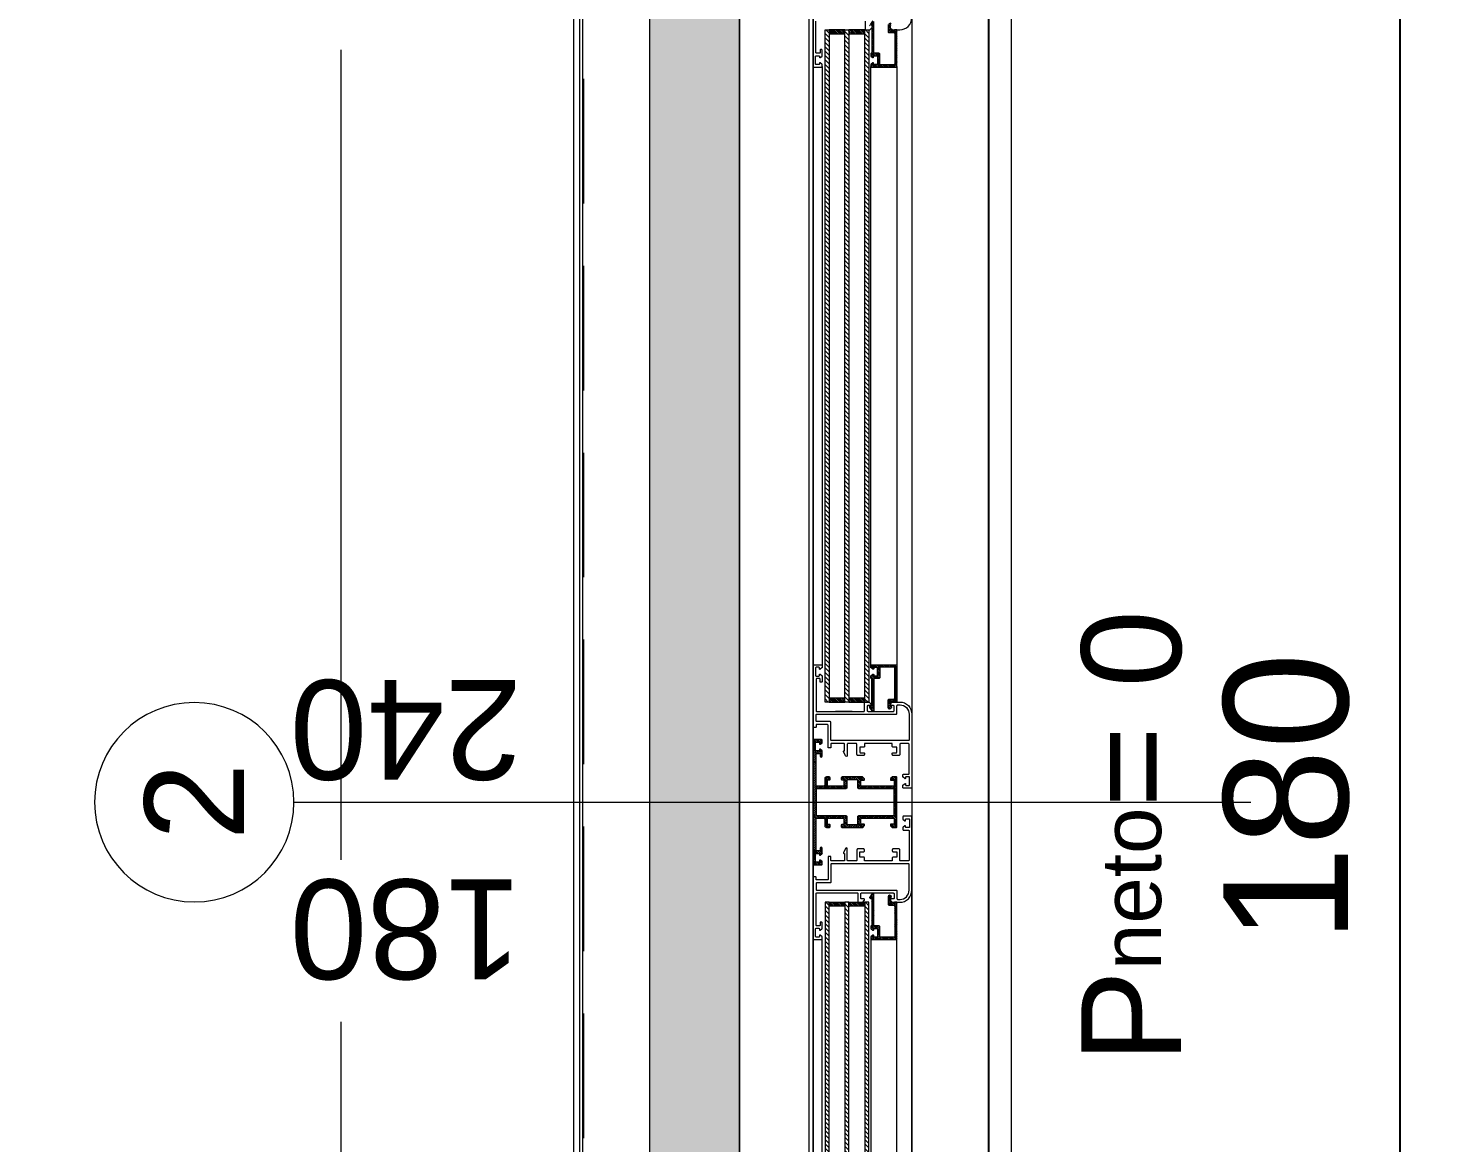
# Model space of a CAD drawing. Header units: centimetres. Extents: x 111832 to 117233, y -55119 to -48329.
# Drawn here: x 112658 to 112800.8, y -51472 to -51360.2 of the extents above; entities that cross this region are included whole.
import ezdxf

# ---------------------------------------------------------------- set-up
doc = ezdxf.new("R2010")
doc.units = ezdxf.units.CM
doc.header["$LTSCALE"] = 50
doc.header["$MEASUREMENT"] = 0
doc.linetypes.add('AXES', pattern=[2, 1.25, -0.25, 0.25, -0.25])
doc.linetypes.add('CACHE', pattern=[0.375, 0.25, -0.125])
doc.layers.get('0').update_dxf_attribs({"color": 8})
doc.layers.add('AXES', color=10, linetype='AXES')
doc.layers.add('COTE 50ème', color=1, linetype='Continuous')
for name, color, linetype, lineweight in [('CONSOLE ISOL.', 214, 'Continuous', 15), ('ISOLATION', 252, 'Continuous', 0), ('MACONNERIE COUPE', 7, 'Continuous', 30), ('WD_Corner', 154, 'Continuous', 5), ('WINDOWS', 21, 'Continuous', 5)]:
    doc.layers.add(name, color=color, linetype=linetype, lineweight=lineweight)
doc.layers.add('FMULT', color=150, linetype='Continuous', plot=False)
doc.styles.add('GENERATED_STYLE_1', font='arial.ttf')
doc.styles.add('RS_TXT_50', font='arial.ttf', dxfattribs={"height": 12.5})
doc.dimstyles.new('RS_50CM_LINEAIRE', dxfattribs={"dimscale": 5, "dimtxt": 12.5, "dimasz": 1.5, "dimexe": 1, "dimexo": 2.5, "dimgap": 1, "dimtad": 1, "dimdec": 1, "dimrnd": 0.5, "dimdsep": 46, "dimtxsty": 'RS_TXT_50', "dimblk1": 'ARCHTICK', "dimblk2": 'ARCHTICK', "dimsah": 1, "dimcen": 2.5, "dimdle": 1, "dimclrt": 4, "dimadec": 0, "dimazin": 2, "dimtfac": 1, "dimtdec": 1, "dimtix": 1, "dimtmove": 2, "dimatfit": 3, "dimfxl": 1, "dimtolj": 1, "dimtzin": 0, "dimarcsym": 0})
pattern_1 = [(135, (-46708.70849, -43852.52553), (-0.08838834765, -0.08838834765), [])]
pattern_2 = [(135, (-46708.9128, -43852.52553), (-0.2209708691, -0.2209708691), [])]

# ---------------------------------------------------------------- blocks, each defined once
blk = doc.blocks.new('DRITARE POS 2')
at = {"layer": 'WINDOWS'}
h = blk.add_hatch(dxfattribs=at)
h.set_pattern_fill('ANSI31', color=140, scale=2.5, angle=450)
h.set_pattern_definition(pattern_2)
h.paths.add_polyline_path([(-8.71, -80.01), (-8.71, -12.58), (-8.31, -12.58), (-8.31, -80.01)])
h.paths.add_polyline_path([(-6.71, -80.01), (-6.71, -12.58), (-6.31, -12.58), (-6.31, -80.01)])
h.paths.add_polyline_path([(-4.71, -80.02), (-4.71, -12.58), (-4.31, -12.58), (-4.31, -80.02)])
at = {"layer": 'WINDOWS', "transparency": 33554559}
h = blk.add_hatch(dxfattribs=at)
h.set_pattern_fill('ANSI31', color=140, angle=450)
h.set_pattern_definition([(135, (-46708.90849, -43835.52553), (-0.08838834765, -0.08838834765), [])])
h.paths.add_polyline_path([(-6.71, -12.58), (-8.31, -12.58), (-8.31, -12.98), (-6.71, -12.98)])
h.paths.add_polyline_path([(-4.71, -12.58), (-6.31, -12.58), (-6.31, -12.98), (-4.71, -12.98)])
h.paths.add_polyline_path([(-6.71, -79.61), (-8.31, -79.61), (-8.31, -80.01), (-6.71, -80.01)])
h.paths.add_polyline_path([(-4.71, -79.61), (-6.31, -79.61), (-6.31, -80.01), (-4.71, -80.01)])
h = blk.add_hatch(dxfattribs=at)
h.set_pattern_fill('ANSI31', color=256, angle=450)
h.set_pattern_definition([(135, (-46708.71279, -43842.46996), (-0.08838834765, -0.08838834765), [])])
h.paths.add_polyline_path([(-1.74, -12.58), (-1.74, -12.64), (-2.09, -12.64, -0.414214), (-2.15, -12.58), (-2.15, -12.21, -0.247394), (-2.13, -12.16, 1.657435), (-2.37, -12.03), (-2.37, -12.77, 0.414214), (-2.28, -12.86), (-1.81, -12.86, -0.414214), (-1.72, -12.95), (-1.72, -16, -0.414214), (-1.81, -16.09), (-3.16, -16.09, -0.414214), (-3.22, -16.03), (-3.22, -15.03, 0.414214), (-3.31, -14.93), (-3.76, -14.93, -0.414214), (-3.82, -14.88), (-3.82, -11.74, 0.737396), (-3.99, -11.69), (-4.23, -12.04, 0.603122), (-4.15, -12.19), (-4.08, -12.19, -0.414214), (-4.02, -12.25), (-4.02, -14.93), (-4.06, -14.93, 0.414214), (-4.12, -14.99), (-4.12, -15.19, 0.250765), (-4.09, -15.24), (-3.92, -15.37, 0.599022), (-3.84, -15.33), (-3.84, -15.25, -0.414214), (-3.78, -15.19), (-3.52, -15.19, -0.414214), (-3.46, -15.25), (-3.46, -16, -0.414214), (-3.52, -16.05), (-3.78, -16.05, -0.414214), (-3.84, -16), (-3.84, -15.92, 0.599022), (-3.92, -15.88), (-4.09, -16.01, 0.250765), (-4.12, -16.05), (-4.12, -16.26, 0.414214), (-4.06, -16.31), (-1.55, -16.31, 0.414214), (-1.5, -16.26), (-1.5, -12.64), (-1.5, -12.58)])
h = blk.add_hatch(dxfattribs=at)
h.set_pattern_fill('ANSI31', color=256, angle=450)
h.set_pattern_definition(pattern_1)
h.paths.add_polyline_path([(-1.49, -76.33, 0.414214), (-1.55, -76.27), (-4.06, -76.27, 0.414214), (-4.11, -76.33), (-4.11, -76.54, 0.250765), (-4.09, -76.58), (-3.92, -76.71, 0.599022), (-3.83, -76.67), (-3.83, -76.59, -0.414214), (-3.78, -76.54), (-3.51, -76.54, -0.414214), (-3.46, -76.59), (-3.46, -77.34, -0.414214), (-3.51, -77.39), (-3.78, -77.39, -0.414214), (-3.83, -77.34), (-3.83, -77.26, 0.599022), (-3.92, -77.22), (-4.09, -77.35, 0.250765), (-4.11, -77.39), (-4.11, -77.6, 0.414214), (-4.06, -77.66), (-4.02, -77.66), (-4.02, -80.34, -0.414214), (-4.07, -80.4), (-4.15, -80.4, 0.603122), (-4.23, -80.55), (-3.98, -80.9, 0.737396), (-3.81, -80.85), (-3.81, -77.71, -0.414214), (-3.76, -77.66), (-3.31, -77.66, 0.414214), (-3.22, -77.56), (-3.22, -76.55, -0.414214), (-3.16, -76.5), (-1.81, -76.5, -0.414214), (-1.72, -76.59), (-1.72, -79.63, -0.414214), (-1.81, -79.73), (-2.28, -79.73, 0.414214), (-2.37, -79.82), (-2.37, -80.56, 1.657435), (-2.12, -80.43, -0.247394), (-2.15, -80.38), (-2.15, -80.01, -0.414214), (-2.09, -79.95), (-1.74, -79.95), (-1.74, -80.01), (-1.49, -80.01), (-1.49, -79.95)])
at = {"layer": 'WINDOWS'}
h = blk.add_hatch(dxfattribs=at)
h.set_pattern_fill('ANSI31', color=256, angle=450)
h.set_pattern_definition(pattern_1)
h.paths.add_polyline_path([(-9.61, -85.22, -0.414214), (-9.56, -85.16), (-9.26, -85.16, -0.414214), (-9.2, -85.22), (-9.2, -85.44, 1), (-9, -85.44), (-9, -84.9, 0.250765), (-9.02, -84.86), (-9.19, -84.74, 0.599022), (-9.28, -84.79), (-9.28, -84.87, -0.414214), (-9.33, -84.92), (-9.59, -84.92, -0.414214), (-9.65, -84.87), (-9.65, -84.08, -0.414214), (-9.59, -84.03), (-9.33, -84.03, -0.414214), (-9.28, -84.08), (-9.28, -84.19, 0.599022), (-9.19, -84.24), (-9.02, -84.13, 0.250765), (-9, -84.08), (-9, -83.84, 0.414214), (-9.05, -83.78), (-9.84, -83.78, 0.414214), (-9.89, -83.84), (-9.89, -90.06), (-9.89, -96.27, 0.414214), (-9.84, -96.33), (-9.05, -96.33, 0.414214), (-9, -96.27), (-9, -96.03, 0.250765), (-9.02, -95.98), (-9.19, -95.87, 0.599022), (-9.28, -95.92), (-9.28, -96.03, -0.414214), (-9.33, -96.08), (-9.59, -96.08, -0.414214), (-9.65, -96.03), (-9.65, -95.24, -0.414214), (-9.59, -95.19), (-9.33, -95.19, -0.414214), (-9.28, -95.24), (-9.28, -95.32, 0.599022), (-9.19, -95.37), (-9.02, -95.25, 0.250765), (-9, -95.21), (-9, -94.68, 1), (-9.2, -94.68), (-9.2, -94.89, -0.414214), (-9.26, -94.95), (-9.56, -94.95, -0.414214), (-9.61, -94.89), (-9.61, -91.72, -0.414214), (-9.56, -91.66), (-8.83, -91.66, -0.414214), (-8.74, -91.75), (-8.74, -92.41, 0.414214), (-8.55, -92.59), (-8.29, -92.59, 0.198912), (-8.25, -92.58), (-8.19, -92.52, 0.198912), (-8.18, -92.48), (-8.18, -92.37, 0.414214), (-8.23, -92.31), (-8.4, -92.31, -0.414214), (-8.46, -92.26), (-8.46, -91.75, -0.414214), (-8.36, -91.66), (-6.91, -91.66, -0.414214), (-6.81, -91.75), (-6.81, -92.26, -0.414214), (-6.87, -92.31), (-7.04, -92.31, 0.414214), (-7.09, -92.37), (-7.09, -92.48, 0.198912), (-7.08, -92.52), (-7.02, -92.58, 0.198912), (-6.98, -92.59), (-4.97, -92.59, 0.198912), (-4.93, -92.58), (-4.78, -92.42, 0.198912), (-4.76, -92.38), (-4.76, -92.31, 0.414214), (-4.82, -92.26), (-5, -92.26, -0.340481), (-5.13, -92.16), (-5.13, -91.75, -0.414214), (-5.04, -91.66), (-1.87, -91.66, -0.414214), (-1.77, -91.75), (-1.77, -92.16, -0.414214), (-1.87, -92.26), (-2.09, -92.26, 0.414214), (-2.15, -92.31), (-2.15, -92.38, 0.198912), (-2.13, -92.42), (-1.98, -92.58, 0.198912), (-1.94, -92.59), (-1.55, -92.59, 0.414214), (-1.49, -92.54), (-1.49, -90.06), (-1.49, -87.57, 0.414214), (-1.55, -87.52), (-1.94, -87.52, 0.198912), (-1.98, -87.53), (-2.13, -87.69, 0.198912), (-2.15, -87.73), (-2.15, -87.8, 0.414214), (-2.09, -87.85), (-1.87, -87.85, -0.414214), (-1.77, -87.95), (-1.77, -88.36, -0.414214), (-1.87, -88.45), (-5.04, -88.45, -0.414214), (-5.13, -88.36), (-5.13, -87.95, -0.340481), (-5, -87.85), (-4.82, -87.85, 0.414214), (-4.76, -87.8), (-4.76, -87.73, 0.198912), (-4.78, -87.69), (-4.93, -87.53, 0.198912), (-4.97, -87.52), (-6.98, -87.52, 0.198912), (-7.02, -87.53), (-7.08, -87.59, 0.198912), (-7.09, -87.63), (-7.09, -87.74, 0.414214), (-7.04, -87.8), (-6.87, -87.8, -0.414214), (-6.81, -87.85), (-6.81, -88.36, -0.414214), (-6.91, -88.45), (-8.36, -88.45, -0.414214), (-8.46, -88.36), (-8.46, -87.85, -0.414214), (-8.4, -87.8), (-8.23, -87.8, 0.414214), (-8.18, -87.74), (-8.18, -87.63, 0.198912), (-8.19, -87.59), (-8.25, -87.53, 0.198912), (-8.29, -87.52), (-8.55, -87.52, 0.414214), (-8.74, -87.7), (-8.74, -88.36, -0.414214), (-8.83, -88.45), (-9.56, -88.45, -0.414214), (-9.61, -88.39)])
h.paths.add_polyline_path([(-9.56, -88.73), (-6.63, -88.73), (-6.53, -88.64), (-6.53, -87.89), (-6.44, -87.8), (-5.51, -87.8), (-5.41, -87.89), (-5.41, -88.64), (-5.32, -88.73), (-1.83, -88.73), (-1.77, -88.79), (-1.77, -90.06), (-1.77, -91.32), (-1.83, -91.38), (-5.32, -91.38), (-5.41, -91.47), (-5.41, -92.22), (-5.51, -92.31), (-6.44, -92.31), (-6.53, -92.22), (-6.53, -91.47), (-6.63, -91.38), (-9.56, -91.38), (-9.61, -91.32), (-9.61, -90.06), (-9.61, -88.79)], flags=16)
at = {"layer": 'WINDOWS', "transparency": 33554559}
h = blk.add_hatch(dxfattribs=at)
h.set_pattern_fill('ANSI31', color=256, angle=450)
h.set_pattern_definition(pattern_1)
h.paths.add_polyline_path([(-1.49, -100.16), (-1.49, -100.1), (-1.74, -100.1), (-1.74, -100.16), (-2.09, -100.16, -0.414214), (-2.15, -100.1), (-2.15, -99.73, -0.247394), (-2.12, -99.68, 1.657435), (-2.37, -99.55), (-2.37, -100.29, 0.414214), (-2.28, -100.38), (-1.81, -100.38, -0.414214), (-1.72, -100.48), (-1.72, -103.52, -0.414214), (-1.81, -103.61), (-3.16, -103.61, -0.414214), (-3.22, -103.56), (-3.22, -102.55, 0.414214), (-3.31, -102.46), (-3.76, -102.46, -0.414214), (-3.81, -102.4), (-3.81, -99.26, 0.737396), (-3.98, -99.21), (-4.23, -99.57, 0.603122), (-4.15, -99.71), (-4.07, -99.71, -0.414214), (-4.02, -99.77), (-4.02, -102.46), (-4.06, -102.46, 0.414214), (-4.11, -102.51), (-4.11, -102.72, 0.250765), (-4.09, -102.76), (-3.92, -102.89, 0.599022), (-3.83, -102.85), (-3.83, -102.77, -0.414214), (-3.78, -102.72), (-3.51, -102.72, -0.414214), (-3.46, -102.77), (-3.46, -103.52, -0.414214), (-3.51, -103.58), (-3.78, -103.58, -0.414214), (-3.83, -103.52), (-3.83, -103.44, 0.599022), (-3.92, -103.4), (-4.09, -103.53, 0.250765), (-4.11, -103.58), (-4.11, -103.78, 0.414214), (-4.06, -103.84), (-1.55, -103.84, 0.414214), (-1.49, -103.78)])
at = {"layer": 'WINDOWS'}
h = blk.add_hatch(dxfattribs=at)
h.set_pattern_fill('ANSI31', color=140, scale=2.5, angle=450)
h.set_pattern_definition(pattern_2)
h.paths.add_polyline_path([(-8.71, -100.09), (-8.71, -167.42), (-8.31, -167.42), (-8.31, -100.09)])
h.paths.add_polyline_path([(-6.71, -100.09), (-6.71, -167.42), (-6.31, -167.42), (-6.31, -100.09)])
h.paths.add_polyline_path([(-4.71, -100.09), (-4.71, -167.42), (-4.31, -167.42), (-4.31, -100.09)])
at = {"layer": 'WINDOWS', "transparency": 33554559}
h = blk.add_hatch(dxfattribs=at)
h.set_pattern_fill('ANSI31', color=140, angle=450)
h.set_pattern_definition([(135, (-46708.90849, -43869.52553), (-0.08838834765, -0.08838834765), [])])
h.paths.add_polyline_path([(-6.71, -167.42), (-8.31, -167.42), (-8.31, -167.02), (-6.71, -167.02)])
h.paths.add_polyline_path([(-4.71, -167.42), (-6.31, -167.42), (-6.31, -167.02), (-4.71, -167.02)])
h.paths.add_polyline_path([(-6.71, -100.49), (-8.31, -100.49), (-8.31, -100.09), (-6.71, -100.09)])
h.paths.add_polyline_path([(-4.71, -100.49), (-6.31, -100.49), (-6.31, -100.09), (-4.71, -100.09)])
at = {"layer": 'WINDOWS', "color": 165, "linetype": 'CACHE'}
blk.add_line((-32.9, -180), (-32.9, 0), dxfattribs=at)
at = {"layer": 'WINDOWS'}
for p, q in [((-0.01, -11.48), (0, -81.19)), ((-9.89, -16.28), (-9.89, -76.34)), ((-9, -16.26), (-9, -76.34)), ((-4.11, -76.33), (-4.12, -16.26)), ((-1.5, -16.26), (-1.49, -76.33)), ((-5.98, -80.95), (-7.66, -80.95)), ((-0.01, -168.52), (0, -98.92)), ((-9.89, -163.72), (-9.89, -103.78)), ((-9, -163.74), (-9, -103.78)), ((-4.11, -103.78), (-4.12, -163.74)), ((-1.5, -163.74), (-1.49, -103.78))]:
    blk.add_line(p, q, dxfattribs=at)
at = {"layer": 'WINDOWS', "color": 165}
blk.add_line((-61.99, -90.06), (34.01, -90.06), dxfattribs=at)
for points in [[(-9.9, 0), (-9.9, -180), (-33.9, -180), (-33.9, 0)], [(-10.3, -179.6), (-10.3, -0.4), (-9.9, 0), (-9.9, -180)], [(0, 0), (0, -180), (10, -180), (10, 0)]]:
    blk.add_lwpolyline(points, close=True, dxfattribs=at)
at = {"layer": 'WINDOWS'}
for points in [[(-9.9, -180), (-9.9, 0), (0, 0), (0, -180)], [(-1.77, -90.06), (-1.77, -88.79), (-1.83, -88.73), (-5.32, -88.73), (-5.41, -88.64), (-5.41, -87.89), (-5.51, -87.8), (-6.44, -87.8), (-6.53, -87.89), (-6.53, -88.64), (-6.63, -88.73), (-9.56, -88.73), (-9.61, -88.79), (-9.61, -90.06), (-9.61, -91.32), (-9.56, -91.38), (-6.63, -91.38), (-6.53, -91.47), (-6.53, -92.22), (-6.44, -92.31), (-5.51, -92.31), (-5.41, -92.22), (-5.41, -91.47), (-5.32, -91.38), (-1.83, -91.38), (-1.77, -91.32)]]:
    blk.add_lwpolyline(points, close=True, dxfattribs=at)
for points in [[(-9.9, -10.08), (-9.9, -16.26, 0.414214), (-9.84, -16.31), (-9.06, -16.31, 0.414214), (-9, -16.26), (-9, -16.05, 0.250765), (-9.03, -16.01), (-9.19, -15.88, 0.599022), (-9.28, -15.92), (-9.28, -16.02, -0.414214), (-9.34, -16.07), (-9.6, -16.07, -0.414214), (-9.65, -16.02), (-9.65, -15.23, -0.414214), (-9.6, -15.18), (-9.34, -15.18, -0.414214), (-9.28, -15.23), (-9.28, -15.33, 0.599022), (-9.19, -15.37), (-9.03, -15.24, 0.250765), (-9, -15.19), (-9, -14.62, 0.414214), (-9.06, -14.56), (-9.15, -14.56, 0.414214), (-9.21, -14.62), (-9.21, -14.88, -0.414214), (-9.26, -14.93), (-9.56, -14.93, -0.414214), (-9.62, -14.88), (-9.62, -11.7, -0.414214)], [(-4.68, -11.7), (-4.68, -12.53, 0.414214), (-4.62, -12.58), (-4.23, -12.58, 0.198912), (-4.19, -12.56), (-4.04, -12.41, 0.198912)], [(-2.13, -12.41), (-1.98, -12.56, 0.198912), (-1.94, -12.58), (-1.22, -12.58, 0.414214), (0, -11.37)], [(-2.37, -12.03), (-2.37, -12.77, 0.414214), (-2.28, -12.86), (-1.81, -12.86, -0.414214), (-1.72, -12.95), (-1.72, -16, -0.414214), (-1.81, -16.09), (-3.16, -16.09, -0.414214), (-3.22, -16.03), (-3.22, -15.03, 0.414214), (-3.31, -14.93), (-3.76, -14.93, -0.414214), (-3.82, -14.88), (-3.82, -11.74, 0.737396)], [(-4.02, -12.25), (-4.02, -14.93), (-4.06, -14.93, 0.414214), (-4.12, -14.99), (-4.12, -15.19, 0.250765), (-4.09, -15.24), (-3.92, -15.37, 0.599022), (-3.84, -15.33), (-3.84, -15.25, -0.414214), (-3.78, -15.19), (-3.52, -15.19, -0.414214), (-3.46, -15.25), (-3.46, -16, -0.414214), (-3.52, -16.05), (-3.78, -16.05, -0.414214), (-3.84, -16), (-3.84, -15.92, 0.599022), (-3.92, -15.88), (-4.09, -16.01, 0.250765), (-4.12, -16.05), (-4.12, -16.26, 0.414214), (-4.06, -16.31), (-1.55, -16.31, 0.414214), (-1.5, -16.26), (-1.5, -12.64), (-1.5, -12.58), (-1.74, -12.58), (-1.74, -12.64), (-2.09, -12.64, -0.414214), (-2.15, -12.58), (-2.15, -12.21, -0.247394)]]:
    blk.add_lwpolyline(points, format="xyb", dxfattribs=at)
at = {"layer": 'WINDOWS', "color": 140}
for points in [[(-8.71, -80.01), (-8.71, -12.58), (-8.31, -12.58), (-8.31, -80.01)], [(-6.71, -12.58), (-8.31, -12.58), (-8.31, -12.98), (-6.71, -12.98)], [(-6.71, -80.01), (-6.71, -12.58), (-6.31, -12.58), (-6.31, -80.01)], [(-4.71, -12.58), (-6.31, -12.58), (-6.31, -12.98), (-4.71, -12.98)], [(-4.71, -80.02), (-4.71, -12.58), (-4.31, -12.58), (-4.31, -80.02)], [(-6.71, -79.61), (-8.31, -79.61), (-8.31, -80.01), (-6.71, -80.01)], [(-4.71, -79.61), (-6.31, -79.61), (-6.31, -80.01), (-4.71, -80.01)], [(-8.71, -100.09), (-8.71, -167.42), (-8.31, -167.42), (-8.31, -100.09)], [(-6.71, -100.49), (-8.31, -100.49), (-8.31, -100.09), (-6.71, -100.09)], [(-6.71, -100.09), (-6.71, -167.42), (-6.31, -167.42), (-6.31, -100.09)], [(-4.71, -100.49), (-6.31, -100.49), (-6.31, -100.09), (-4.71, -100.09)], [(-4.71, -100.09), (-4.71, -167.42), (-4.31, -167.42), (-4.31, -100.09)]]:
    blk.add_lwpolyline(points, close=True, dxfattribs=at)
at = {"layer": 'WINDOWS'}
for points in [[(0, -88.58, -0.414214), (-0.06, -88.64), (-0.84, -88.64, -0.414214), (-0.9, -88.58), (-0.9, -88.38, -0.250765), (-0.87, -88.33), (-0.7, -88.2, -0.599022), (-0.62, -88.24), (-0.62, -88.34, 0.414214), (-0.56, -88.39), (-0.3, -88.39, 0.414214), (-0.24, -88.34), (-0.24, -87.55, 0.414214), (-0.3, -87.5), (-0.56, -87.5, 0.414214), (-0.62, -87.55), (-0.62, -87.65, -0.599022), (-0.7, -87.69), (-0.87, -87.56, -0.250765), (-0.9, -87.52), (-0.9, -87.31, -0.414214), (-0.84, -87.26), (-0.34, -87.26, 0.414214), (-0.28, -87.2), (-0.28, -84.25, 0.414214), (-0.37, -84.16), (-1.12, -84.16, 0.414214), (-1.21, -84.25), (-1.21, -85.28, -0.414214), (-1.31, -85.37), (-1.87, -85.37, -0.414214), (-1.96, -85.28), (-1.96, -85.15, -0.414214), (-1.9, -85.09), (-1.55, -85.09, 0.414214), (-1.49, -85.03), (-1.49, -84.59, 0.414214), (-1.55, -84.53), (-1.9, -84.53, -0.414214), (-1.96, -84.47), (-1.96, -84.21, 0.414214), (-2.02, -84.16), (-4.7, -84.16, 0.414214), (-4.76, -84.21), (-4.76, -84.47, -0.414214), (-4.82, -84.53), (-5.17, -84.53, 0.414214), (-5.23, -84.59), (-5.23, -85.03, 0.414214), (-5.17, -85.09), (-4.82, -85.09, -0.414214), (-4.76, -85.15), (-4.76, -85.28, -0.414214), (-4.85, -85.37), (-5.41, -85.37, -0.414214), (-5.51, -85.28), (-5.51, -84.25, 0.414214), (-5.6, -84.16), (-6.38, -84.16, 0.414214), (-6.48, -84.25), (-6.48, -85.37, -0.809546), (-6.66, -85.41), (-6.85, -84.98, -0.543142), (-6.79, -84.9, 0.414214), (-6.74, -84.85), (-6.74, -84.25, 0.414214), (-6.83, -84.16), (-8.06, -84.16, 0.414214), (-8.12, -84.21), (-8.12, -84.57, -0.414214), (-8.18, -84.62), (-8.34, -84.62, -0.414214), (-8.4, -84.57), (-8.4, -82.35, 0.414214), (-8.49, -82.25), (-9.56, -82.25, 0.414214), (-9.61, -82.31), (-9.61, -82.51, -0.414214), (-9.67, -82.57), (-9.84, -82.57, -0.414214), (-9.89, -82.51), (-9.89, -76.34, -0.414214), (-9.84, -76.28), (-9.05, -76.28, -0.414214), (-9, -76.34), (-9, -76.54, -0.250765), (-9.02, -76.59), (-9.19, -76.72, -0.599022), (-9.28, -76.67), (-9.28, -76.58, 0.414214), (-9.33, -76.52), (-9.59, -76.52, 0.414214), (-9.65, -76.58), (-9.65, -77.36, 0.414214), (-9.59, -77.42), (-9.33, -77.42, 0.414214), (-9.28, -77.36), (-9.28, -77.27, -0.599022), (-9.19, -77.22), (-9.02, -77.35, -0.250765), (-9, -77.4), (-9, -77.98, -0.414214), (-9.05, -78.03), (-9.15, -78.03, -0.414214), (-9.2, -77.98), (-9.2, -77.72, 0.414214), (-9.26, -77.66), (-9.56, -77.66, 0.414214), (-9.61, -77.72), (-9.61, -80.89, 0.414214), (-9.56, -80.95), (-4.82, -80.95, 0.414214), (-4.76, -80.89), (-4.76, -80.07, -0.414214), (-4.71, -80.01), (-4.32, -80.01, -0.198912), (-4.28, -80.03), (-4.13, -80.18, -0.198912), (-4.11, -80.22), (-4.11, -80.29, -0.414214), (-4.17, -80.35), (-4.39, -80.35, 0.414214), (-4.48, -80.44), (-4.48, -80.85, 0.414214), (-4.39, -80.95), (-1.87, -80.95, 0.414214), (-1.77, -80.85), (-1.77, -80.44, 0.414214), (-1.87, -80.35), (-2.09, -80.35, -0.414214), (-2.15, -80.29), (-2.15, -80.22, -0.198912), (-2.13, -80.18), (-1.98, -80.03, -0.198912), (-1.94, -80.01), (-1.21, -80.01, -0.414214), (0, -81.23)], [(-1.74, -79.95), (-2.09, -79.95, 0.414214), (-2.15, -80.01), (-2.15, -80.38, 0.247394), (-2.12, -80.43, -1.657435), (-2.37, -80.56), (-2.37, -79.82, -0.414214), (-2.28, -79.73), (-1.81, -79.73, 0.414214), (-1.72, -79.63), (-1.72, -76.59, 0.414214), (-1.81, -76.5), (-3.16, -76.5, 0.414214), (-3.22, -76.55), (-3.22, -77.56, -0.414214), (-3.31, -77.66), (-3.76, -77.66, 0.414214), (-3.81, -77.71), (-3.81, -80.85, -0.737396), (-3.98, -80.9), (-4.23, -80.55, -0.603122), (-4.15, -80.4), (-4.07, -80.4, 0.414214), (-4.02, -80.34), (-4.02, -77.66), (-4.06, -77.66, -0.414214), (-4.11, -77.6), (-4.11, -77.39, -0.250765), (-4.09, -77.35), (-3.92, -77.22, -0.599022), (-3.83, -77.26), (-3.83, -77.34, 0.414214), (-3.78, -77.39), (-3.51, -77.39, 0.414214), (-3.46, -77.34), (-3.46, -76.59, 0.414214), (-3.51, -76.54), (-3.78, -76.54, 0.414214), (-3.83, -76.59), (-3.83, -76.67, -0.599022), (-3.92, -76.71), (-4.09, -76.58, -0.250765), (-4.11, -76.54), (-4.11, -76.33, -0.414214), (-4.06, -76.27), (-1.55, -76.27, -0.414214), (-1.49, -76.33), (-1.49, -79.95), (-1.49, -80.01), (-1.74, -80.01)], [(-1.49, -80.39, -0.414214), (-1.4, -80.29), (-1.18, -80.29), (-1.18, -80.29, -0.414214), (-0.28, -81.23), (-0.28, -83.82, -0.414214), (-0.34, -83.88), (-8.06, -83.88, -0.414214), (-8.12, -83.82), (-8.12, -82.07, 0.414214), (-8.21, -81.97), (-9.52, -81.97, -0.414214), (-9.61, -81.88), (-9.61, -81.32, -0.414214), (-9.52, -81.23), (-1.59, -81.23, 0.414214), (-1.49, -81.13)], [(-1.49, -90.06), (-1.49, -87.57, 0.414214), (-1.55, -87.52), (-1.94, -87.52, 0.198912), (-1.98, -87.53), (-2.13, -87.69, 0.198912), (-2.15, -87.73), (-2.15, -87.8, 0.414214), (-2.09, -87.85), (-1.87, -87.85, -0.414214), (-1.77, -87.95), (-1.77, -88.36, -0.414214), (-1.87, -88.45), (-5.04, -88.45, -0.414214), (-5.13, -88.36), (-5.13, -87.95, -0.340481), (-5, -87.85), (-4.82, -87.85, 0.414214), (-4.76, -87.8), (-4.76, -87.73, 0.198912), (-4.78, -87.69), (-4.93, -87.53, 0.198912), (-4.97, -87.52), (-6.98, -87.52, 0.198912), (-7.02, -87.53), (-7.08, -87.59, 0.198912), (-7.09, -87.63), (-7.09, -87.74, 0.414214), (-7.04, -87.8), (-6.87, -87.8, -0.414214), (-6.81, -87.85), (-6.81, -88.36, -0.414214), (-6.91, -88.45), (-8.36, -88.45, -0.414214), (-8.46, -88.36), (-8.46, -87.85, -0.414214), (-8.4, -87.8), (-8.23, -87.8, 0.414214), (-8.18, -87.74), (-8.18, -87.63, 0.198912), (-8.19, -87.59), (-8.25, -87.53, 0.198912), (-8.29, -87.52), (-8.55, -87.52, 0.414214), (-8.74, -87.7), (-8.74, -88.36, -0.414214), (-8.83, -88.45), (-9.56, -88.45, -0.414214), (-9.61, -88.39), (-9.61, -85.22, -0.414214), (-9.56, -85.16), (-9.26, -85.16, -0.414214), (-9.2, -85.22), (-9.2, -85.44, 1), (-9, -85.44), (-9, -84.9, 0.250765), (-9.02, -84.86), (-9.19, -84.74, 0.599022), (-9.28, -84.79), (-9.28, -84.87, -0.414214), (-9.33, -84.92), (-9.59, -84.92, -0.414214), (-9.65, -84.87), (-9.65, -84.08, -0.414214), (-9.59, -84.03), (-9.33, -84.03, -0.414214), (-9.28, -84.08), (-9.28, -84.19, 0.599022), (-9.19, -84.24), (-9.02, -84.13, 0.250765), (-9, -84.08), (-9, -83.84, 0.414214), (-9.05, -83.78), (-9.84, -83.78, 0.414214), (-9.89, -83.84), (-9.89, -90.06), (-9.89, -96.27, 0.414214), (-9.84, -96.33), (-9.05, -96.33, 0.414214), (-9, -96.27), (-9, -96.03, 0.250765), (-9.02, -95.98), (-9.19, -95.87, 0.599022), (-9.28, -95.92), (-9.28, -96.03, -0.414214), (-9.33, -96.08), (-9.59, -96.08, -0.414214), (-9.65, -96.03), (-9.65, -95.24, -0.414214), (-9.59, -95.19), (-9.33, -95.19, -0.414214), (-9.28, -95.24), (-9.28, -95.32, 0.599022), (-9.19, -95.37), (-9.02, -95.25, 0.250765), (-9, -95.21), (-9, -94.68, 1), (-9.2, -94.68), (-9.2, -94.89, -0.414214), (-9.26, -94.95), (-9.56, -94.95, -0.414214), (-9.61, -94.89), (-9.61, -91.72, -0.414214), (-9.56, -91.66), (-8.83, -91.66, -0.414214), (-8.74, -91.75), (-8.74, -92.41, 0.414214), (-8.55, -92.59), (-8.29, -92.59, 0.198912), (-8.25, -92.58), (-8.19, -92.52, 0.198912), (-8.18, -92.48), (-8.18, -92.37, 0.414214), (-8.23, -92.31), (-8.4, -92.31, -0.414214), (-8.46, -92.26), (-8.46, -91.75, -0.414214), (-8.36, -91.66), (-6.91, -91.66, -0.414214), (-6.81, -91.75), (-6.81, -92.26, -0.414214), (-6.87, -92.31), (-7.04, -92.31, 0.414214), (-7.09, -92.37), (-7.09, -92.48, 0.198912), (-7.08, -92.52), (-7.02, -92.58, 0.198912), (-6.98, -92.59), (-4.97, -92.59, 0.198912), (-4.93, -92.58), (-4.78, -92.42, 0.198912), (-4.76, -92.38), (-4.76, -92.31, 0.414214), (-4.82, -92.26), (-5, -92.26, -0.340481), (-5.13, -92.16), (-5.13, -91.75, -0.414214), (-5.04, -91.66), (-1.87, -91.66, -0.414214), (-1.77, -91.75), (-1.77, -92.16, -0.414214), (-1.87, -92.26), (-2.09, -92.26, 0.414214), (-2.15, -92.31), (-2.15, -92.38, 0.198912), (-2.13, -92.42), (-1.98, -92.58, 0.198912), (-1.94, -92.59), (-1.55, -92.59, 0.414214), (-1.49, -92.54)], [(0, -91.53, 0.414214), (-0.06, -91.47), (-0.84, -91.47, 0.414214), (-0.9, -91.53), (-0.9, -91.74, 0.250765), (-0.87, -91.78), (-0.7, -91.91, 0.599022), (-0.62, -91.87), (-0.62, -91.77, -0.414214), (-0.56, -91.72), (-0.3, -91.72, -0.414214), (-0.24, -91.77), (-0.24, -92.56, -0.414214), (-0.3, -92.61), (-0.56, -92.61, -0.414214), (-0.62, -92.56), (-0.62, -92.46, 0.599022), (-0.7, -92.42), (-0.87, -92.55, 0.250765), (-0.9, -92.59), (-0.9, -92.8, 0.414214), (-0.84, -92.86), (-0.34, -92.86, -0.414214), (-0.28, -92.91), (-0.28, -95.86, -0.414214), (-0.37, -95.95), (-1.12, -95.95, -0.414214), (-1.21, -95.86), (-1.21, -94.83, 0.414214), (-1.31, -94.74), (-1.87, -94.74, 0.414214), (-1.96, -94.83), (-1.96, -94.96, 0.414214), (-1.9, -95.02), (-1.55, -95.02, -0.414214), (-1.49, -95.08), (-1.49, -95.52, -0.414214), (-1.55, -95.58), (-1.9, -95.58, 0.414214), (-1.96, -95.64), (-1.96, -95.9, -0.414214), (-2.02, -95.95), (-4.7, -95.95, -0.414214), (-4.76, -95.9), (-4.76, -95.64, 0.414214), (-4.82, -95.58), (-5.17, -95.58, -0.414214), (-5.23, -95.52), (-5.23, -95.08, -0.414214), (-5.17, -95.02), (-4.82, -95.02, 0.414214), (-4.76, -94.96), (-4.76, -94.83, 0.414214), (-4.85, -94.74), (-5.41, -94.74, 0.414214), (-5.51, -94.83), (-5.51, -95.86, -0.414214), (-5.6, -95.95), (-6.38, -95.95, -0.414214), (-6.48, -95.86), (-6.48, -94.74, 0.809546), (-6.66, -94.7), (-6.85, -95.13, 0.543142), (-6.79, -95.21, -0.414214), (-6.74, -95.26), (-6.74, -95.86, -0.414214), (-6.83, -95.95), (-8.06, -95.95, -0.414214), (-8.12, -95.9), (-8.12, -95.54, 0.414214), (-8.18, -95.49), (-8.34, -95.49, 0.414214), (-8.4, -95.54), (-8.4, -97.76, -0.414214), (-8.49, -97.86), (-9.56, -97.86, -0.414214), (-9.61, -97.8), (-9.61, -97.6, 0.414214), (-9.67, -97.54), (-9.84, -97.54, 0.414214), (-9.89, -97.6), (-9.89, -103.78, 0.414214), (-9.84, -103.83), (-9.05, -103.83, 0.414214), (-9, -103.78), (-9, -103.57, 0.250765), (-9.02, -103.52), (-9.19, -103.39, 0.599022), (-9.28, -103.44), (-9.28, -103.53, -0.414214), (-9.33, -103.59), (-9.59, -103.59, -0.414214), (-9.65, -103.53), (-9.65, -102.75, -0.414214), (-9.59, -102.69), (-9.33, -102.69, -0.414214), (-9.28, -102.75), (-9.28, -102.84, 0.599022), (-9.19, -102.89), (-9.02, -102.76, 0.250765), (-9, -102.71), (-9, -102.13, 0.414214), (-9.05, -102.08), (-9.15, -102.08, 0.414214), (-9.2, -102.13), (-9.2, -102.39, -0.414214), (-9.26, -102.45), (-9.56, -102.45, -0.414214), (-9.61, -102.39), (-9.61, -99.22, -0.414214), (-9.56, -99.16), (-5.47, -99.16, -0.414214), (-5.41, -99.22), (-5.41, -100.04, 0.414214), (-5.36, -100.1), (-4.97, -100.1, 0.198912), (-4.93, -100.08), (-4.78, -99.93, 0.198912), (-4.76, -99.89), (-4.76, -99.82, 0.414214), (-4.82, -99.76), (-5.04, -99.76, -0.414214), (-5.13, -99.67), (-5.13, -99.26, -0.414214), (-5.04, -99.16), (-1.87, -99.16, -0.414214), (-1.77, -99.26), (-1.77, -99.67, -0.414214), (-1.87, -99.76), (-2.09, -99.76, 0.414214), (-2.15, -99.82), (-2.15, -99.89, 0.198912), (-2.13, -99.93), (-1.98, -100.08, 0.198912), (-1.94, -100.1), (-1.21, -100.1, 0.414214), (0, -98.88)], [(-1.49, -99.72, 0.414214), (-1.4, -99.82), (-1.18, -99.82), (-1.18, -99.82, 0.414214), (-0.28, -98.88), (-0.28, -96.29, 0.414214), (-0.34, -96.23), (-8.06, -96.23, 0.414214), (-8.12, -96.29), (-8.12, -98.04, -0.414214), (-8.21, -98.14), (-9.52, -98.14, 0.414214), (-9.61, -98.23), (-9.61, -98.79, 0.414214), (-9.52, -98.88), (-1.59, -98.88, -0.414214), (-1.49, -98.98)], [(-1.74, -100.16), (-2.09, -100.16, -0.414214), (-2.15, -100.1), (-2.15, -99.73, -0.247394), (-2.12, -99.68, 1.657435), (-2.37, -99.55), (-2.37, -100.29, 0.414214), (-2.28, -100.38), (-1.81, -100.38, -0.414214), (-1.72, -100.48), (-1.72, -103.52, -0.414214), (-1.81, -103.61), (-3.16, -103.61, -0.414214), (-3.22, -103.56), (-3.22, -102.55, 0.414214), (-3.31, -102.46), (-3.76, -102.46, -0.414214), (-3.81, -102.4), (-3.81, -99.26, 0.737396), (-3.98, -99.21), (-4.23, -99.57, 0.603122), (-4.15, -99.71), (-4.07, -99.71, -0.414214), (-4.02, -99.77), (-4.02, -102.46), (-4.06, -102.46, 0.414214), (-4.11, -102.51), (-4.11, -102.72, 0.250765), (-4.09, -102.76), (-3.92, -102.89, 0.599022), (-3.83, -102.85), (-3.83, -102.77, -0.414214), (-3.78, -102.72), (-3.51, -102.72, -0.414214), (-3.46, -102.77), (-3.46, -103.52, -0.414214), (-3.51, -103.58), (-3.78, -103.58, -0.414214), (-3.83, -103.52), (-3.83, -103.44, 0.599022), (-3.92, -103.4), (-4.09, -103.53, 0.250765), (-4.11, -103.58), (-4.11, -103.78, 0.414214), (-4.06, -103.84), (-1.55, -103.84, 0.414214), (-1.49, -103.78), (-1.49, -100.16), (-1.49, -100.1), (-1.74, -100.1)]]:
    blk.add_lwpolyline(points, format="xyb", close=True, dxfattribs=at)
at = {"layer": 'WINDOWS', "color": 165}
blk.add_lwpolyline([(-71.99, -80.06, 1), (-71.99, -100.06, 1)], format="xyb", close=True, dxfattribs=at)
at = {"layer": 'WINDOWS', "color": 165, "char_height": 10, "attachment_point": 7, "style": 'GENERATED_STYLE_1'}
for s, insert, rotation in [('\\A1;\\pt0;P{\\H0.6x;neto}= 0', (27.15, -116.22), 90), ('\\A1;\\pt0;240{\\H0.66x;\\S^  ;}', (-39.11, -74.88), 180), ('\\A1;\\pt0;2', (-66.99, -93.87), 90), ('\\A1;\\pt0;180{\\H0.66x;\\S^  ;}', (-39.11, -94.89), 180)]:
    blk.add_mtext(s, dxfattribs=dict(at, insert=insert, rotation=rotation))
blk = doc.blocks.new('A$C7560ca7f')
at = {"layer": 'AXES', "lineweight": 5, "ltscale": 1.3}
blk.add_line((-1265, 1580), (-1265, -1500), dxfattribs=at)
blk = doc.blocks.new('_ArchTick')
at = {"color": 0, "linetype": 'ByBlock', "const_width": 0.15}
blk.add_lwpolyline([(-0.5, -0.5), (0.5, 0.5)], dxfattribs=at)
blk = doc.blocks.new('*D927')
at = {"layer": 'COTE 50ème', "color": 0, "lineweight": -2, "ltscale": 0.5, "transparency": 16777216}
for p, q in [((112450.11, -50327.36), (112450.11, -52042.36)), ((113381.87, -50332.36), (112445.11, -50332.36)), ((112611.87, -52037.36), (112445.11, -52037.36))]:
    blk.add_line(p, q, dxfattribs=at)
at = {"layer": 'Defpoints', "color": 0, "ltscale": 0.5, "transparency": 16777216}
for p in [(113394.37, -50332.36), (112450.11, -52037.36), (112624.37, -52037.36)]:
    blk.add_point(p, dxfattribs=at)
at = {"layer": 'COTE 50ème', "color": 0, "lineweight": -2, "ltscale": 0.5, "transparency": 16777216, "xscale": 7.5, "yscale": 7.5, "zscale": 7.5}
for p, rotation in [((112450.11, -50332.36), 90), ((112450.11, -52037.36), 270)]:
    blk.add_blockref('_ArchTick', p, dxfattribs=dict(at, rotation=rotation))
at = {"layer": 'COTE 50ème', "color": 4, "ltscale": 0.5, "transparency": 16777216, "insert": (112438.72, -51184.86), "char_height": 12.5, "attachment_point": 5, "rotation": 90, "style": 'RS_TXT_50'}
blk.add_mtext('\\A1;1705', dxfattribs=at)
blk = doc.blocks.new('*D934')
at = {"layer": 'COTE 50ème', "color": 0, "lineweight": -2, "ltscale": 0.5, "transparency": 16777216}
for p, q in [((112795.65, -51532.36), (112795.65, -51342.36)), ((112763.76, -51347.36), (112800.65, -51347.36)), ((112764.17, -51527.36), (112800.65, -51527.36))]:
    blk.add_line(p, q, dxfattribs=at)
at = {"layer": 'Defpoints', "color": 0, "ltscale": 0.5, "transparency": 16777216}
for p in [(112751.26, -51347.36), (112795.65, -51347.36), (112751.67, -51527.36)]:
    blk.add_point(p, dxfattribs=at)
at = {"layer": 'COTE 50ème', "color": 0, "lineweight": -2, "ltscale": 0.5, "transparency": 16777216, "xscale": 7.5, "yscale": 7.5, "zscale": 7.5}
for p, rotation in [((112795.65, -51347.36), 90), ((112795.65, -51527.36), 270)]:
    blk.add_blockref('_ArchTick', p, dxfattribs=dict(at, rotation=rotation))
at = {"layer": 'COTE 50ème', "color": 4, "ltscale": 0.5, "transparency": 16777216, "insert": (112784.27, -51437.36), "char_height": 12.5, "attachment_point": 5, "rotation": 90, "style": 'RS_TXT_50'}
blk.add_mtext('\\A1;180', dxfattribs=at)

msp = doc.modelspace()

# ---------------------------------------------------------------- hatches: boundary and pattern name
at = {"layer": 'ISOLATION', "transparency": 33554687}
h = msp.add_hatch(dxfattribs=at)
h.set_pattern_fill('INSUL', color=256, scale=10, angle=45)
h.paths.add_polyline_path([(113621.37, -50822.36), (113459.37, -50822.36), (113459.37, -50947.36), (113164.37, -50947.36), (113164.37, -50960.36), (112729.37, -50960.36), (112729.37, -52012.36), (112649.37, -52012.36), (112649.37, -51972.36), (112624.37, -51972.36), (112624.37, -52037.36), (113859.37, -52037.36), (113859.37, -52046.36), (112615.37, -52046.36), (112615.37, -51963.36), (112658.37, -51963.36), (112658.37, -52003.36), (112720.37, -52003.36), (112720.37, -50951.36), (113155.37, -50951.36), (113155.37, -50938.36), (113450.37, -50938.36), (113450.37, -50813.36), (113621.37, -50813.36)])

# ---------------------------------------------------------------- linework, layer by layer
at = {"layer": 'CONSOLE ISOL.', "lineweight": 5, "ltscale": 0.5}
msp.add_lwpolyline([(112729.37, -50960.36), (113459.37, -50960.36), (113459.37, -50822.36), (113989.37, -50822.36), (113989.37, -50960.36), (114719.37, -50960.36), (114719.37, -52037.36), (112729.37, -52037.36)], close=True, dxfattribs=at)
at = {"layer": 'FMULT', "ltscale": 0.5}
msp.add_lwpolyline([(112754.37, -51587.36), (113177.37, -51587.36), (113177.37, -51315.36), (112754.37, -51315.36)], close=True, dxfattribs=at)
at = {"layer": 'ISOLATION', "ltscale": 0.5}
msp.add_lwpolyline([(113621.37, -50822.36), (113459.37, -50822.36), (113459.37, -50947.36), (113164.37, -50947.36), (113164.37, -50960.36), (112729.37, -50960.36), (112729.37, -52012.36), (112649.37, -52012.36), (112649.37, -51972.36), (112624.37, -51972.36), (112624.37, -52037.36), (113859.37, -52037.36), (113859.37, -52046.36), (112615.37, -52046.36), (112615.37, -51963.36), (112658.37, -51963.36), (112658.37, -52003.36), (112720.37, -52003.36), (112720.37, -50951.36), (113155.37, -50951.36), (113155.37, -50938.36), (113450.37, -50938.36), (113450.37, -50813.36), (113621.37, -50813.36)], close=True, dxfattribs=at)
at = {"layer": 'WD_Corner', "lineweight": 5, "ltscale": 0.5}
for points in [[(113859.37, -52053.36), (112608.37, -52053.36), (112608.37, -51956.36), (112665.37, -51956.36), (112665.37, -51996.36), (112713.37, -51996.36), (112713.37, -50944.36), (113148.37, -50944.36), (113148.37, -50931.36), (113443.37, -50931.36), (113443.37, -50806.36), (113621.37, -50806.36)], [(113859.37, -52053.06), (112608.67, -52053.06), (112608.67, -51956.66), (112665.07, -51956.66), (112665.07, -51996.66), (112713.67, -51996.66), (112713.67, -50944.66), (113148.67, -50944.66), (113148.67, -50931.66), (113443.67, -50931.66), (113443.67, -50806.66), (113621.37, -50806.66)]]:
    msp.add_lwpolyline(points, dxfattribs=at)

# ---------------------------------------------------------------- block references
at = {"lineweight": 5}
msp.add_blockref('DRITARE POS 2', (112746.67, -51347.76), dxfattribs=at)
at = {"layer": 'MACONNERIE COUPE', "lineweight": 5, "ltscale": 0.5}
msp.add_blockref('A$C7560ca7f', (113954.37, -50862.36), dxfattribs=at)

# ---------------------------------------------------------------- dimensions: what is measured, and where the dimension line sits
at = {"layer": 'COTE 50ème', "ltscale": 0.5}
for base, p1, p2, picture, middle in [((112450.11, -52037.36), (113394.37, -50332.36), (112624.37, -52037.36), '*D927', (112438.72, -51184.86)), ((112795.65, -51347.36), (112751.67, -51527.36), (112751.26, -51347.36), '*D934', (112784.27, -51437.36))]:
    dim = msp.add_linear_dim(base=base, p1=p1, p2=p2, angle=90, dimstyle='RS_50CM_LINEAIRE', dxfattribs=at)
    dim.commit()
    dim.dimension.update_dxf_attribs({"geometry": picture, "text_midpoint": middle})

doc.saveas('drawing.dxf')
